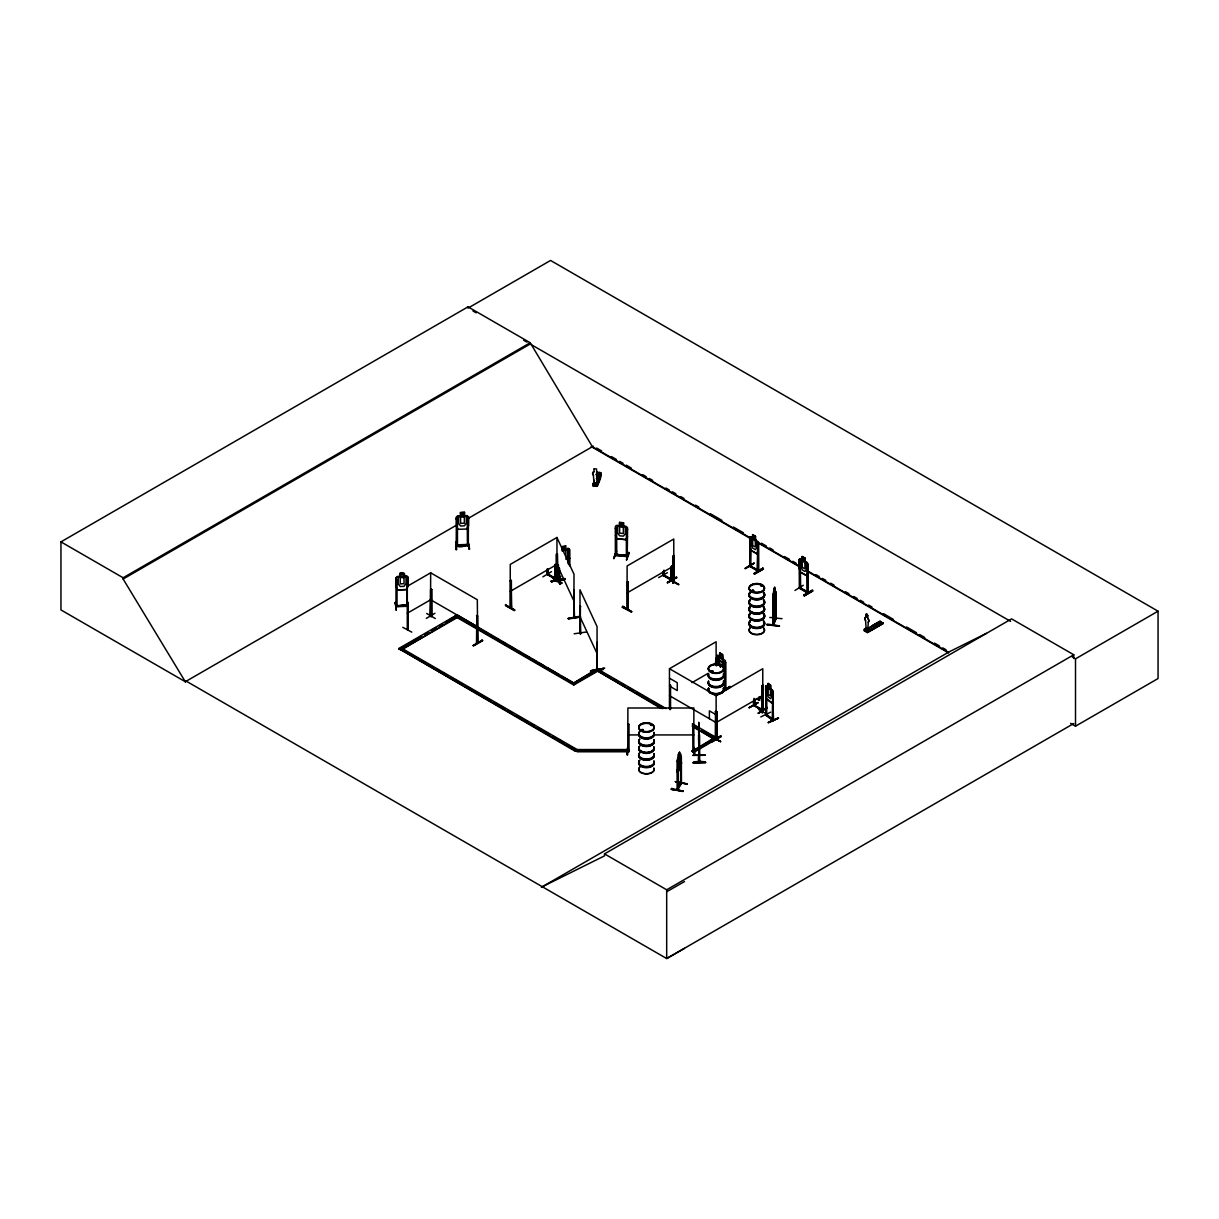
<?xml version="1.0" encoding="UTF-8"?>
<svg xmlns="http://www.w3.org/2000/svg" width="1219" height="1219" viewBox="0 0 1219 1219"><rect width="100%" height="100%" fill="white"/><g stroke="black" fill="none" stroke-linecap="round" stroke-linejoin="round"><path stroke-width="1.5" d="M698.914 740.299L698.914 735.392L698.944 739.415M772.998 625.149L775.604 618.383L775.193 589.006L772.937 596.32L773.166 607.732L775.193 602.354L773.593 593.211L772.831 596.32L773.075 625.301M773.166 624.661L774.583 591.855L773.806 600.19M775.269 619.039L775.193 589.006M773.516 598.346L773.486 625.347L776.122 618.444L776.015 591.505M698.639 732.787L698.792 730.196L698.914 732.924M698.898 726.722L698.807 726.067M699.173 742.325L699.005 744.916L698.822 733.975M692.941 755.262L705.313 755.064M698.792 739.643L698.807 750.752L698.807 742.782M698.716 740.543L698.792 739.354M698.716 742.051L698.67 743.59M698.99 738.501L698.959 739.979L698.914 737.8M698.807 736.596L698.853 735.118L698.99 741.137M867.776 630.573L868.294 622.071A2.758 1.585 60 0 0 867.898 618.307L867.776 618.368A2.758 1.585 60 0 1 868.172 622.147L868.294 622.071M720.734 666.61L720.993 665.772M775.299 602.308C769.402 624.951 778.423 584.404 775.193 602.354M596.685 484.233L597.264 475.532A2.758 2.209 16.8 0 0 596.716 471.936L596.533 468.934L594.156 468.797M598.224 478.031L597.478 477.223M767.208 624.555L767.208 624.082C804.525 629.278 741.685 622.01 779.307 625.972M866.359 631.259L865.551 620.486A2.758 1.585 60 0 1 865.825 617.256L865.978 614.483M865.322 630.832L865.322 628.867L866.755 628.836M867.898 630.497L865.49 629.217M866.16 629.613L866.877 629.141L865.749 629.796M683.006 791.527L671.258 789.257L671.456 788.388L683.219 791.177L671.242 789.303L683.189 791.085M431.755 615.382L430.216 615.29M477.619 641.864C474.877 640.584 480.073 643.312 476.522 642.611L476.812 615.488L477.619 615.945L477.726 642.901L477.315 599.748L430.657 572.808L407.314 586.278L407.314 629.583M477.619 642.779L476.72 642.383L477.574 642.809M547.941 573.981L547.163 573.463L548.352 573.799M548.215 574.652L547.453 574.21L555.27 578.675L555.3 564.367M554.98 578.949L554.995 564.549M555.605 578.385L555.879 579.421L555.788 564.991M715.309 737.556L717.321 737.678L716.025 739.019L720.52 741.502M716.422 737.8L715.797 737.358M716.742 664.949L716.818 655.761L717.732 655.106L725.427 660.713L725.457 689.664L725.046 688.979M725.366 689.619L724.772 687.943M725.671 689.405L725.655 662.496L724.863 662.039L724.467 689.116M753.692 700.331C752.534 707.355 755.917 707.629 754.485 698.99M753.738 704.811L754.454 705.252M761.525 709.199L762.576 709.397M762.622 710.418L753.906 705.496M773.913 589.569L772.861 596.32M663.852 574.896L662.984 574.378L664.02 574.576M664.02 575.566L662.984 575.475L663.471 574.21M670.755 578.903C671.715 577.882 672.477 581.143 671.197 579.711M750.63 565.89L749.639 565.372L750.843 566.545M750.706 536.787L749.7 537.503L750.051 566.195L758.614 571.147L758.614 544.207L757.822 543.75L757.41 570.842L758.005 569.7L758.401 571.376L758.309 542.394L755.445 539.636L756.786 541.617L756.786 547.803L755.353 549.632L752.672 548.093L751.239 544.603L751.239 538.417L752.672 538.143L752.672 534.608L752.672 537.929L750.614 536.848L758.416 542.409L757.258 553.944L750.752 550.074L749.898 546.371M757.563 570.934L758.629 571.101M800.426 587.528L799.329 587.345M807.146 592.8L807.1 565.768L808.197 566.058L808.197 592.998L799.634 588.046L800.533 588.518L800.426 570.553M411.778 632.158L402.803 627.328M594.049 468.949L593.973 471.768A2.758 2.209 16.8 0 0 593.409 475.242L594.003 483.852M594.735 483.806L595.36 482.876L595.344 484.019M551.11 581.478L563.056 579.543M574.149 633.789L586.11 632.036M680.552 783.009L681.436 782.354L680.781 783.345M680.994 783.009L680.552 783.985L680.507 782.842M699.706 761.829C697.649 764.389 698.35 751.971 699.432 755.125M698.868 755.43L699.63 761.784M641.986 730.547L641.712 729.617L641.834 730.471M651.571 724.985L650.717 724.65L651.418 725.32M650.504 724.894L651.327 725.518L651.144 724.635M677.581 759.102L677.139 761.067M711.576 671.456C713.846 669.17 711.454 674.229 711.226 670.846M711.942 671.014L712.734 670.861M719.987 666.641L720.764 666.519M720.673 665.848L720.399 666.823L721.252 666.443M753.357 591.245L752.9 590.27M761.509 586.187L761.022 585.547M761.022 586.034L761.814 585.76M875.943 625.865L874.404 625.347M865.764 629.233L866.435 629.415M505.458 605.614C533.297 620.578 487.189 593.943 514.266 610.597M505.855 605.31L514.723 609.82M622.284 607.153L631.579 611.908L622.284 607.153L622.772 606.331L631.579 611.908M631.518 611.435L622.741 606.331M631.518 611.801L622.65 606.894M593.973 471.768L594.003 471.662A2.758 2.209 16.8 0 0 593.44 475.136L593.44 475.136M594.095 485.848C592.693 487.219 593.12 481.535 593.744 483.943L597.173 484.293L597.493 483.379L597.493 484.552L593.44 484.141L593.44 482.983M596.685 472.043L596.716 471.936A2.758 2.209 16.8 0 1 597.234 475.623M596.563 472.972L601.272 473.429L597.401 486.152L592.739 485.695L594.476 480.256M592.998 485.573L594.141 481.81M593.303 485.772L594.461 482.114M596.533 476.583L597.676 472.82L596.792 476.751M594.826 483.653L595.283 482.846M596.883 486.107L600.159 473.048L596.091 486.031M600.159 473.048L596.609 486.076M600.952 472.911C587.025 505.915 609.85 467.167 596.929 472.865M765.73 694.998L766.385 698.914L772.191 703.287L772.953 700.544M772.191 703.287L773.151 700.575M615.534 526.379L615.565 555.407L615.534 526.379L616.799 525.343L626.094 526.334L627.495 527.659L627.221 556.672L627.358 527.69M616.631 528.269L615.458 528.391L616.631 528.269L616.753 555.209L615.458 555.041M615.504 535.339L616.738 538.783L626.124 539.712L627.495 536.558L626.002 539.667L616.86 538.6M619.511 525.633L619.511 522.311L623.503 522.753L623.503 526.059M623.503 522.753L623.351 526.227L625.347 527.553L625.347 533.739L623.351 536.177L619.618 535.781L617.637 532.901L617.637 526.715L619.618 525.831L619.648 522.433M616.403 551.582L613.553 558.622L616.433 551.125M614.147 558.546L616.509 551.125M615.565 555.376L627.572 556.382M615.565 554.401L616.753 554.234L615.458 554.051M616.753 554.508L627.572 555.407L616.555 554.462M626.353 529.305L627.45 529.427L626.353 529.305L626.368 556.58L626.292 555.544M626.155 556.519L627.419 556.336M626.398 560.009L628.699 552.436L626.566 559.963L629.339 553.045L628.669 552.436M699.66 762.332L699.584 734.813M557.022 580.732L556.154 581.25L556.154 554.31L556.931 553.853L556.367 581.478L556.748 579.802L557.677 580.335M557.235 554.02L557.266 581.478L556.824 580.808L557.738 581.387L557.357 553.776L557.677 581.417M574.012 616.601L574.103 615.839M580.442 632.067L580.305 632.798M579.939 632.036L580.716 633.728L579.97 606.148L580.686 606.712M580.107 633.667L579.97 589.783L597.051 626.581L597.081 669.962L596.761 669.277L597.28 668.21L597.508 669.901L603.435 669.368L598.331 670.176M596.761 669.277L597.462 668.85M724.284 672.248L725.335 669.551M807.892 573.082L806.917 575.947L807.892 573.22M773.943 589.752C775.147 580.107 775.543 601.927 773.806 602.841L773.379 601.333M773.943 590.849L774.446 588.381M774.72 590.773L775.314 589.021M775.634 618.307L773.075 624.326L775.756 618.444M775.939 618.033L775.345 618.109M782.034 618.688L769.814 617.454M773.12 607.732L775.33 602.369M766.233 714.517L765.593 714.09L766.446 715.599L766.705 699.234M766.705 714.41L765.715 714.136M772.389 719.088C780.48 723.72 755.247 707.035 772.297 719.301M772.907 718.951L773.136 720.642L773.059 691.661L772.267 689.847L766.416 685.566L765.623 686.16L766.309 715.538M760.808 716.924L770.682 712.155M406.704 589.447L408.045 586.11M467.06 528.848L468.416 525.587M456.531 517.252L456.546 526.151L457.75 529.305L467.167 529.031L468.538 525.602L468.538 516.704L464.5 515.698L464.5 512.376L460.447 512.544L460.584 515.972L458.573 517.237L458.573 523.423L460.584 525.983L464.363 525.831L466.389 523.103L466.389 516.917L464.363 515.896L464.363 512.498M556.047 579.116L560.009 584.251M559.948 584.328L560.588 583.611L556.778 578.339M865.856 614.559L866.922 614.193M667.418 572.701L658.61 577.577M794.94 590.468L803.275 585.272M426.284 618.383L434.939 613.294M551.491 571.635L542.882 576.846M758.02 702.906L748.954 707.797L757.608 702.753M430.947 589.006L431.008 616.372L430.216 616.372L430.947 589.006L431.755 589.463L431.846 616.448L430.536 615.123L431.541 615.641M430.566 616.067L431.861 616.403L430.856 615.885M547.087 574.499L547.163 569.06M556.184 578.263L555.437 577.776M725.747 688.506L724.467 688.125L725.183 688.628M754.18 705.542L762.408 710.692M394.682 603.024L395.337 602.46L396.251 610.14L395.367 602.46L396.175 610.003M662.892 575.307L671.547 580.305L671.852 565.768M627.602 747.765L627.115 755.003L627.724 747.856M627.709 754.866L627.633 747.354M749.655 566.317L758.172 571.284M757.441 569.928L758.706 570.218L757.73 569.654M757.41 570.842L757.822 543.75M799.222 588.213L799.771 587.101M800.517 587.573L800.533 588.518M807.024 592.754C809.98 593.866 806.277 589.326 807.862 593.226M558.256 580.732L564.747 579.193M559.445 579.772L564.747 578.492M559.292 580.488L559.292 567.917M510.578 580.96L510.563 607.961L511.477 606.452L511.477 607.428L511.37 580.503L510.273 580.793L511.37 580.503M557.19 580.061L556.443 580.503M557.327 581.006L556.519 581.417L557.19 581.036M628.273 608.037C625.652 608.494 629.034 607.595 628.196 609.073L628.196 582.027L627.115 582.316L628.196 582.027M763.155 712.246L761.905 712.536L761.982 685.535L762.774 685.078L763.079 712.307C763.688 708.788 761.235 713.77 763.033 712.277M678.313 754.363L679.653 752.123L679.608 755.628L680.522 753.921L677.474 759.163M679.273 753.205L678.526 755.643L679.273 754.317M677.596 759.178L678.389 754.348M677.932 762.484L677.688 790.049L678.389 757.669M681.345 756.435L681.451 783.406L677.612 790.095M677.444 772.465C686.785 746.47 677.505 780.602 677.002 769.936M675.494 781.745L687.089 783.817M687.12 784.213L675.524 781.79M677.566 788.571L680.964 783.36L677.139 790.019L677.048 761.006M565.784 559.171L567.658 556.062L567.658 549.876L565.784 549.22M408.03 628.577L407.237 628.577L408.06 629.613L408.015 602.597M643.434 730.211L641.285 730.211M650.641 724.833L651.22 725.305M751.986 590.438L751.864 591.505M752.077 590.468L752.336 591.398M711.302 671.654L711.759 670.679M875.851 625.987L874.815 625.027M773.608 624.235L773.775 592.861M772.267 720.048L772.724 692.971L773.516 720.444L773.486 719.5M395.794 606.452L408.015 605.95M397.028 605.355C392.853 608.403 400.792 603.893 407.877 604.929M456.165 545.929C461.94 549.236 470.915 542.287 467.426 545.777L467.258 518.532L468.416 518.73L467.258 518.532M699.676 761.479L699.63 760.793M677.368 789.394L677.642 789.028M629.095 750.614L627.8 750.614M692.636 750.584L694.007 750.569M711.759 736.047L720.581 741.609L715.69 739.369M681.055 783.985L680.385 753.891M467.395 544.436L456.287 544.878L456.196 546.173L456.394 517.222L457.689 515.972L460.462 515.942M457.75 516.079L456.394 517.222M865.962 614.346L867.181 614.376M598.163 477.97L596.746 478.153M511.157 607.214L510.319 607.641M511.325 606.544L510.761 606.91M511.325 607.519L510.715 607.87M557.022 579.756L556.047 580.244L556.595 581.387M627.099 609.15L627.115 565.951L673.772 539.011L673.772 582.316L672.888 582.834L673.863 581.28M628.151 608.068L627.495 608.494M627.145 609.18L628.288 608.921M628.151 609.058L627.389 609.5L627.556 608.418M673.025 582.697L673.025 581.722M672.979 582.773L672.979 555.834L673.772 555.376L673.863 582.271M717.214 738.714L693.794 752.352L692.087 751.361L715.416 737.053M761.905 712.536L762.789 711.957M556.154 580.259L557.251 580.015M574.469 616.509L573.631 616.067L574.286 616.951L574.134 589.966L574.179 616.905M580.427 632.966L580.274 633.712L580.716 633.027M456.287 544.939L468.37 544.71M457.399 545.167L457.399 546.158M456.455 546.203L468.538 545.67M397.044 579.467L395.931 579.513L397.044 579.467L397.028 606.346M406.887 605.02L407.923 606.27L395.962 606.696L396.023 577.745L397.318 576.511L400.213 576.496C397.135 571.543 407.192 571.223 404.007 576.419L406.018 577.44L406.018 583.627L404.007 586.354L400.228 586.522L398.202 583.947L398.202 577.76L400.228 576.572L400.076 573.082M674.077 582.591L673.193 583.002L673.284 556.016L674.077 555.559M753.677 591.23L752.9 591.444M711.165 671.776L712.917 671.639M765.7 686.267L766.553 685.657M875.699 625.911L874.602 626.002M749.792 537.609L750.752 536.924M807.892 593.165L799.329 588.259L799.283 559.353L800.289 558.652L802.346 559.948L802.254 556.458L802.254 559.78M799.374 559.46L800.334 558.79M761.326 698.045L762.286 697.375M759.513 700.3L756.542 698.7L759.422 700.361L759.422 697.055L761.372 698.182L762.286 697.527M626.216 555.254L627.45 555.392M693.794 752.352L693.87 707.995L627.892 707.995L627.755 751.559L629.126 751.3M692.758 724.376L693.885 724.619L692.758 724.376L692.895 751.635C691.584 749.289 695.043 750.538 693.977 751.59L717.122 738.044L692.422 723.781M694.007 751.315L692.636 751.559M879.92 621.553L883.257 623.427L867.41 632.57L883.226 623.442M864.637 630.954L880.697 621.842M864.317 629.309L866.145 628.516L864.317 629.309L864.53 630.878L880.103 621.355L882.495 622.863M867.258 632.311L866.435 631.975L882.465 622.711M430.657 572.808L430.52 616.555L430.566 589.585L431.755 589.463M426.68 613.462L435.274 618.536M669.749 684.91L670.541 685.368L669.749 684.91L669.764 709.367M477.619 615.945L476.522 615.671M547.377 573.235L547.209 574.53L562.066 583.048L553.258 578.035M554.904 578.156L548.047 574.256L555.651 578.355M551.75 581.768C565.586 572.229 561.807 577.943 551.689 581.874M551.735 581.356L560.435 576.313M476.797 641.377L476.522 642.718M482.023 640.478C454.626 656.005 501.314 629.979 473.703 645.826M473.201 645.567L481.962 640.371M678.419 584.297L670.084 579.558M672.979 581.692L674.183 581.493L672.888 581.844M715.324 664.172L716.117 658.138L716.422 665.742M717.046 657.59L717.839 658.031M715.629 664.34L716.422 658.321M725.655 662.496L724.558 662.222M724.147 689.863L729.998 686.51L722.76 690.792M722.821 691.264L730.029 686.998M723.187 691.554L730.44 687.287M715.324 738.623L715.614 711.393L716.422 711.85L716.33 739.186L717.29 737.922M716.117 712.018L717.199 711.744L717.122 738.882L716.894 711.561M717.199 711.744L715.324 711.576M762.469 712.658L762.302 685.718L763.079 685.261M758.096 702.479L749.411 707.569M754.485 706.182L754.79 698.807M758.614 709.549L767.482 714.395M761.723 709.26L754.576 705.527L762.134 709.656M761.951 710.037L761.997 709.016M758.706 713.405C783.954 695.622 740.908 724.817 766.903 707.492M758.203 713.145L766.98 708.01M716.208 738.028L716.757 737.556M712.003 741.472C739.872 726.097 693.763 752.153 720.764 735.91M712.505 741.731L720.703 735.819M186.355 681.223L185.41 681.771L60.95 609.927L60.95 541.876L468.02 306.853L530.204 342.752L592.388 446.703L750.645 538.067M60.95 541.876L123.134 577.776L530.204 342.752M684.484 948.367L666.686 958.545L186.278 681.177L185.318 681.726L123.134 579.04L530.204 344.017L1010.627 621.385M185.318 681.726L455.921 525.496M467.426 518.852L593.348 446.154M407.314 613.218L430.657 599.748L477.315 626.688M573.859 617.53L574.012 574.271L556.931 537.472L510.273 564.412L510.182 607.778M567.323 744.718L577.136 750.386L575.444 751.361L398.765 648.523L457.079 614.848L575.444 684.027L562.294 676.438M398.765 649.361L421.439 636.272M424.684 634.398L427.93 632.524M431.16 630.65L436.021 627.846M439.267 625.987L442.512 624.113M445.743 622.239L457.079 614.848M458.786 615.824L400.457 650.352L457.171 617.606L573.738 685.002L598.773 670.557L598.773 669.703L573.738 684.164L457.079 616.814L457.079 617.652M510.273 591.352L556.931 564.412L574.012 601.211M627.115 592.891L673.772 565.951M670.968 578.918L663.852 575.17L671.41 579.299M667.463 582.286C695.287 566.942 649.209 593.714 676.225 577.273M667.479 582.697L676.286 577.745M750.051 539.255L750.843 539.712M755.445 536.314L755.445 539.636L755.353 536.375L752.672 534.836M749.7 546.386L750.584 550.196L757.334 554.096L758.309 551.369M758.614 544.207L757.517 543.918M745.434 568.755L754.18 563.148L745.434 568.191M750.63 566.18L757.73 569.928L749.959 566.149M754.226 573.296C781.12 557.479 735.819 584.389 763.414 569.014M595.512 670.465L573.738 683.036L597.066 668.728L666.138 708.605M799.283 559.353L799.374 568.283M799.634 561.106L800.426 561.563L799.634 561.106L799.771 588.076M805.028 558.18L805.028 561.487L806.932 562.599M800.243 558.835L806.978 562.508L807.984 564.26L807.831 593.181M799.283 568.252L800.167 572.061L807.008 575.886M807.984 564.26L806.887 562.568M808.197 566.058L807.1 565.768M800.167 572.061L806.932 575.749M669.46 709.184L669.46 668.713L716.117 641.773L716.117 665.559M807.313 591.779L800.213 588.03L808.304 592.023M803.763 595.101L812.555 590.087L803.824 595.177M804.25 595.939L812.982 590.834L804.235 595.878M719.698 656.233L719.698 652.927L722.562 654.573L722.562 657.894M723.812 666.123L722.562 654.573M691.981 682.655L708.071 673.36M398.765 648.523L575.444 750.523L577.136 749.548L629.004 749.548M725.335 669.673L724.452 672.355M669.46 668.713L716.117 695.653L762.774 668.713L762.713 712.018M865.825 614.833L865.947 617.18A2.758 1.585 60 0 0 865.551 620.486L865.551 620.486M867.867 615.565L867.059 614.452M880.103 621.126L864.073 630.619L867.456 632.554M864.545 629.446L866.999 631.792L868.614 629.933L868.842 631.244M866.999 630.863L868.842 630.071M866.816 632.204L883.028 622.818M883.028 623.031L866.999 632.295L867.227 631M762.774 695.653L716.117 722.593L669.46 695.653M761.372 698.182L759.33 696.887L760.763 696.613M692.087 751.361L713.862 738.79M541.373 887.295L949.403 651.723L986.384 633.347M542.333 886.746L604.517 855.86L604.517 853.894L1011.587 618.871L1073.771 654.771L1073.771 658.489M604.517 853.894L666.686 889.794L1073.771 654.771M1072.263 656.965L1075.508 658.839L1158.05 611.191L1158.05 678.541L1075.508 726.189L1070.572 723.339M1073.771 723.522L666.686 958.545L666.686 889.794M666.686 891.759L684.484 881.581M699.157 760.778L699.036 762.332M615.671 554.081L616.585 555.498M627.313 556.641L615.488 555.361M511.066 580.32L511.462 607.382M627.831 608.799L627.892 581.859M751.864 590.529L753.555 590.529M711.576 670.724L711.241 671.547M643.144 730.501L641.803 730.608M768.199 686.785L768.199 683.478L770.667 685.337L770.667 688.644M773.379 720.353L766.035 714.883L765.684 688.095L766.705 688.445M773.151 691.676L772.16 689.893M773.41 693.489L772.389 693.123M768.397 722.181C799.024 709.26 747.887 731.766 778.271 717.915M768.397 722.73L778.286 718.341M559.536 580.762L559.46 568.145M456.622 549.617L455.708 541.922L456.455 549.556M627.556 609.409L627.419 582.499M407.71 629.812L407.71 601.942M699.371 756.13L698.914 728.474M597.919 477.528L597.249 477.406M597.645 478.442L598.072 477.452M569.623 565.723L569.593 549.266L568.283 548.428L565.906 549.083M562.111 549.906L568.283 548.428M562.279 551.171L565.784 550.318M752.519 590.27L751.681 591.352M712.368 671.517L711.53 671.517M641.758 729.556L643.19 730.044M641.941 729.632L641.194 730.333M568.42 551.369C570.568 549.723 566.561 561.212 568.42 563.94M558.302 580.015L564.915 578.72M564.915 579.421L558.302 580.991L558.256 564.58M677.474 789.348L677.977 788.358M802.254 559.993L800.807 560.268L800.807 566.454L802.254 569.943L804.921 571.482L806.369 569.669L806.369 563.483L804.921 561.548L804.921 558.226L802.254 556.687M753.906 704.506L754.576 705.237M669.612 578.842L663.288 575.185L663.288 571.589M670.968 578.644L671.517 580.366L671.547 565.936M457.491 546.173L457.415 518.928L456.287 518.974L457.415 518.928M551.14 581.052L563.071 579.162L558.759 580.427M550.958 581.25L563.071 579.177M551.14 581.631L557.677 580.716M574.134 616.905L574.469 617.591L573.722 590.026M580.244 616.204C543.4 622.574 605.157 613.264 568.465 618.932M596.899 669.841L597.173 642.261L597.173 669.201M591.352 670.42C628.075 664.325 575.292 673.117 594.918 670.694M591.505 671.242L603.253 668.423M591.322 670.877L595.649 670.191M558.592 580.031L559.414 579.482M558.592 581.006L558.424 564.808M628.882 751.59L628.882 750.249L627.831 750.279L627.922 751.59M552.862 578.172L561.654 583.2M669.688 579.711L678.495 584.724M753.007 591.52L751.925 591.352M641.941 730.242L643.068 730.059M547.468 574.271L547.468 568.892M431.389 615.595L430.52 615.565M724.863 688.979L724.863 662.039M753.997 705.542L753.997 698.365M671.12 579.68L671.639 580.366M460.462 512.62L464.5 512.376M457.689 516.048L467.121 515.591M469.071 549.007L468.081 541.419L468.965 549.099M403.992 576.343L406.75 576.115L408.182 577.303L408.045 586.446M397.394 576.694L406.704 576.313M406.887 579.055L408.045 579.254L406.887 579.055L406.933 606.239M397.287 589.95L406.796 589.554L397.287 589.95L396.038 586.705M407.923 605.294L395.87 605.752M699.036 739.72L699.02 735.697L698.914 739.72M699.173 762.484L699.173 733.488C699.401 731.278 697.938 712.886 699.34 728.474M698.959 730.013L698.99 732.314M698.807 726.219L699.142 731.522M699.173 733.518L699.005 731.522M692.941 755.414L705.313 755.262M693.215 762.957L705.588 762.774C706.273 760.778 692.331 761.189 693.215 762.881M629.004 724.36L627.892 724.376L629.004 724.36L629.004 751.773L577.136 751.773L577.136 749.548L402.163 648.523M693.961 747.856L694.739 755.003L693.961 747.293M627.892 751.315L629.004 751.3M692.758 751.315L693.748 751.27M692.758 751.559L693.885 751.559L692.087 750.523M627.892 734.935L639.198 734.935M654.283 734.935L693.87 734.935M577.136 750.934L629.004 750.934M457.369 545.853L457.536 544.893M395.992 605.736L396.099 606.772M762.302 711.667L762.865 710.982M752.9 590.621L752.519 591.093M752.489 591.154L752.931 591.154A7.832 4.51 0 0 0 751.27 591.87M752.717 591.383L751.879 590.682M752.397 591.687L753.875 591.185L753.312 590.331M711.942 670.663L712.765 671.181M596.487 473.795L600.556 474.435L596.487 474.023M596.228 474.648L600.297 475.303L596.228 474.892M597.203 476.08L599.9 476.583L597.203 476.309M596.838 477.223L599.55 477.726L596.838 477.452M596.457 478.518L599.169 479.021L596.457 478.747M593.043 484.263L593.363 485.238L596.792 485.573L597.112 484.674L597.142 485.985M774.614 590.575L774.751 587.268M675.311 781.608L687.272 783.985M626.383 556.55L626.49 555.209M642.55 729.419L643.083 729.587M694.083 747.765L694.16 754.911M762.286 710.692L762.18 709.626M807.542 592.571L807.405 572.778M761.997 710.007L761.525 695.82M669.612 579.284L678.892 584.571M730.44 687.318L729.952 686.48M716.025 739.019L720.581 741.609M482.389 640.737L481.901 639.914M1158.05 611.191L550.561 260.455L468.02 308.117L468.02 306.853M472.942 310.952L476.202 312.841M523.667 340.238L526.943 342.128M802.148 556.519L805.119 558.119M752.58 534.669L755.536 536.269M596.64 448.059L601.592 450.908M611.481 456.622L616.433 459.472M619.724 461.376L623.016 463.281M626.322 465.186L631.259 468.035M642.794 474.694L646.1 476.599M649.392 478.503L652.698 480.408M665.879 488.027L669.17 489.931M672.477 491.836L675.768 493.741M680.72 496.59L684.011 498.495M695.546 505.154L698.853 507.058M710.387 513.717L721.922 520.376M733.457 527.05L743.346 532.749M761.479 543.217L766.431 546.082M769.722 547.986L773.029 549.891M784.564 556.55L789.516 559.399M792.807 561.304L796.098 563.208M815.877 574.621L819.183 576.526M822.475 578.431L825.781 580.335M830.718 583.2L834.009 585.105M845.559 591.764L848.851 593.668M853.803 596.518L857.094 598.422M860.385 600.327L863.692 602.232M868.629 605.081L871.935 606.986M883.47 613.645L893.359 619.359M906.54 626.977L916.429 632.676M919.736 634.581L924.672 637.446M934.562 643.144L939.514 646.009M942.805 647.914L946.112 649.818M755.582 540.916L800.091 566.622M808.334 571.376L948.443 652.272M591.169 446.55L749.319 537.869M759.208 543.567L798.735 566.393M806.978 571.147L948.656 652.957M763.414 569.044L754.668 574.058M744.992 568.435L754.119 563.163M676.652 578.035L676.164 577.181M719.591 652.973L722.471 654.633M716.696 658.961L725.335 663.913M757.121 698.38L758.843 699.371L758.843 698.258M669.505 678.236L677.276 682.716L677.276 690.579L669.505 686.084M715.462 714.349L709.382 710.845L709.382 718.692M597.066 669.566L603.695 673.391M606.986 675.296L610.277 677.185M613.553 679.09L618.49 681.939M621.766 683.829L625.057 685.733M628.349 687.623L633.27 690.472M636.562 692.362L648.066 699.005M651.342 700.91L662.846 707.538M692.422 724.619L698.99 728.413M702.281 730.303L713.785 736.946M662.786 708.635L597.066 670.694L661.14 708.529M692.362 725.701L713.724 738.882L692.362 726.554M476.858 627.099L491.653 635.648M494.929 637.537L498.221 639.442M503.142 642.291L506.434 644.181M509.725 646.085L514.647 648.919M517.938 650.824L521.214 652.714M524.505 654.618L529.442 657.468M532.718 659.357L536.01 661.262M539.301 663.151L544.223 666.001M547.514 667.89L559.003 674.534M402.163 649.361L418.513 658.809M421.789 660.698L425.05 662.587M428.326 664.477L433.233 667.296M436.509 669.185L439.769 671.075M443.046 672.964L447.952 675.798M451.228 677.688L462.671 684.301M465.948 686.19L490.465 700.346M493.741 702.235L505.184 708.848M508.46 710.738L511.736 712.627M516.627 715.446L528.086 722.059M531.347 723.949L534.623 725.838M537.899 727.728L549.342 734.341M552.618 736.23L564.062 742.828M768.092 683.524L770.591 685.383L770.484 688.735L771.718 690.777L771.718 696.963L770.484 698.685L768.183 696.948L766.949 693.367L766.949 687.181L768.183 687.013L768.199 683.478M772.236 703.089L766.553 698.807L765.806 695.043M467.06 515.698L468.416 516.826L468.294 545.746M406.689 576.221L408.045 577.349M800.38 588.427L800.121 561.746M749.792 565.464L750.355 566.82L750.538 539.88M749.792 566.454L749.792 537.457M765.669 715.126L773.059 720.581L772.953 691.706M754.256 573.768L762.926 568.191M753.433 590.91L752.931 590.438A7.695 4.449 0 0 0 751.361 591.108M556.733 578.4L560.511 583.688M556.733 578.781L560.588 584.175M579.97 616.723L597.051 653.521M677.673 766.081L678.313 767.62L680.111 761.768L679.486 752.275M580.244 616.646L568.313 618.536M469.65 549.068L468.081 541.419M457.643 529.351L456.409 526.181M455.936 549.647L455.738 541.922M773.09 605.142L773.349 607.748L772.968 605.127M580.716 632.585L580.716 633.728M698.792 730.196L699.005 735.743M698.655 730.196L698.944 737.312M698.853 743.956L698.944 746.15M698.67 736.185L698.639 735.301L698.7 740.771M698.761 746.15L698.792 747.018L698.746 741.777M1075.508 658.839L1075.508 726.189M880.347 624.357L877.436 622.909M868.614 629.933L868.614 630.878M867.898 615.885L867.776 618.368M865.917 628.379L865.917 629.553M865.46 628.791L865.46 630.756M775.787 592.129L775.756 619.145M766.37 688.598L766.446 715.599M759.422 696.826L759.422 700.361M750.843 548.687L750.63 566.881M725.046 688.004L725.183 689.619M719.698 652.927L719.698 656.462L718.25 656.736L718.25 662.923M717.534 658.214L717.534 665.391M716.924 655.852L716.924 664.69M716.117 695.653L716.208 739.019M715.614 711.393L715.751 738.364M699.005 724.345L698.944 756.13M698.777 726.509L698.639 741.624M680.751 754.485L680.552 783.985M671.059 567.109L670.8 579.939L670.755 567.277M670.541 685.368L670.541 709.458M670.252 685.535L670.252 709.641M664.065 570.263L664.157 575.703M663.761 570.431L663.852 575.871M663.624 574.804L663.578 575.825M662.984 571.772L662.984 575.475M580.381 606.087L580.305 633.789M575.444 750.523L575.444 751.361M573.738 684.164L573.738 685.002M569.471 549.342L569.456 565.494M568.587 551.597L568.587 564.168M565.784 556.519L565.86 545.701L562.111 546.6L562.157 549.982M562.233 546.676L562.279 550.059M556.931 537.472L557.068 581.356M548.26 569.334L548.352 574.774M547.956 569.517L548.047 574.957L547.819 573.89M476.812 615.488L476.812 642.428M460.584 512.727L460.584 516.048M431.45 589.63L431.541 616.631M408.015 579.01L408.015 586.187M396.16 577.776L396.175 586.689M123.134 577.776L123.134 579.04M763.582 600.236A7.832 4.51 0 0 1 756.801 607.016A7.832 4.51 0 0 1 750.02 600.236M763.475 600.708A7.695 4.449 0 0 1 756.801 607.382A7.695 4.449 0 0 1 750.127 600.708M763.49 606.971A7.725 4.449 0 0 1 756.801 613.645A7.725 4.449 0 0 1 750.112 606.971M763.582 592.8A7.832 4.51 0 0 1 756.801 599.58A7.832 4.51 0 0 1 750.02 592.8M763.475 599.458A7.695 4.449 0 0 1 756.801 606.133A7.695 4.449 0 0 1 750.127 599.458M763.49 593.272A7.725 4.449 0 0 1 756.801 599.946A7.725 4.449 0 0 1 750.112 593.272M763.582 599.855A7.832 4.51 0 0 1 756.801 606.635A7.832 4.51 0 0 1 750.02 599.855M763.582 592.419A7.832 4.51 0 0 1 756.801 599.199A7.832 4.51 0 0 1 750.02 592.419M751.27 591.489A7.832 4.51 0 0 1 752.885 590.773M763.475 592.023A7.695 4.449 0 0 1 756.801 598.697A7.695 4.449 0 0 1 750.127 592.023M763.582 621.431A7.832 4.51 0 0 1 756.801 628.196A7.832 4.51 0 0 1 750.02 621.431M763.475 621.888A7.695 4.449 0 0 1 756.801 628.562A7.695 4.449 0 0 1 750.127 621.888M763.46 627.709A7.68 4.434 0 0 1 756.801 634.368A7.68 4.434 0 0 1 750.142 627.709M763.46 607.626A7.68 4.434 0 0 1 756.801 614.285A7.68 4.434 0 0 1 750.142 607.626M763.49 628.09A7.725 4.449 0 0 1 756.801 634.779A7.725 4.449 0 0 1 750.112 628.09M763.505 607.23A7.725 4.465 0 0 1 756.801 613.919A7.725 4.465 0 0 1 750.112 607.23M763.582 613.995A7.832 4.51 0 0 1 756.801 620.776A7.832 4.51 0 0 1 750.02 613.995M763.475 620.654A7.695 4.449 0 0 1 756.801 627.313A7.695 4.449 0 0 1 750.127 620.654M763.475 614.452A7.695 4.449 0 0 1 756.801 621.126A7.695 4.449 0 0 1 750.127 614.452M763.582 621.05A7.832 4.51 0 0 1 756.801 627.815A7.832 4.51 0 0 1 750.02 621.05M763.582 613.614A7.832 4.51 0 0 1 756.801 620.38A7.832 4.51 0 0 1 750.02 613.614M763.49 613.203A7.725 4.449 0 0 1 756.801 619.892A7.725 4.449 0 0 1 750.112 613.203M723.476 687.988A7.695 4.449 0 0 1 716.041 693.596A7.695 4.449 0 0 1 708.589 687.988M723.492 674.762A7.725 4.449 0 0 1 716.041 680.37A7.725 4.449 0 0 1 708.574 674.762M723.476 673.513A7.695 4.449 0 0 1 716.041 679.105A7.695 4.449 0 0 1 708.589 673.513M723.492 682.183A7.725 4.449 0 0 1 716.041 687.806A7.725 4.449 0 0 1 708.574 682.183M723.598 681.741A7.832 4.51 0 0 1 716.041 687.425A7.832 4.51 0 0 1 708.483 681.741M723.598 681.36A7.832 4.51 0 0 1 716.041 687.044A7.832 4.51 0 0 1 708.483 681.36M723.476 680.949A7.695 4.449 0 0 1 716.041 686.541A7.695 4.449 0 0 1 708.589 680.949M723.598 674.305A7.832 4.51 0 0 1 716.041 679.989A7.832 4.51 0 0 1 708.483 674.305M723.598 673.924A7.832 4.51 0 0 1 716.041 679.608A7.832 4.51 0 0 1 708.483 673.924M723.507 688.415A7.725 4.465 0 0 1 716.041 694.038A7.725 4.465 0 0 1 708.574 688.415M723.507 688.171A7.725 4.465 0 0 1 716.041 693.794A7.725 4.465 0 0 1 708.574 688.171M722.699 692.468A7.695 4.449 0 0 1 721.48 693.398M719.88 694.099A7.695 4.449 0 0 1 712.186 694.099M710.586 693.398A7.695 4.449 0 0 1 709.367 692.468M708.589 691.402A7.695 4.449 0 0 1 708.589 689.101M723.476 689.101A7.695 4.449 0 0 1 723.476 691.402M722.73 692.087A7.725 4.465 0 0 1 713.085 693.977A7.725 4.465 0 0 1 708.574 688.705M723.507 688.705A7.725 4.465 0 0 1 723.507 691.005M654.009 740.466A7.832 4.51 0 0 1 645.415 746.119A7.832 4.51 0 0 1 639.67 739.384M653.887 746.729A7.695 4.449 0 0 1 646.436 752.321A7.695 4.449 0 0 1 639 746.729M654.009 733.046A7.832 4.51 0 0 1 645.415 738.684A7.832 4.51 0 0 1 639.67 731.949M654.009 740.085A7.832 4.51 0 0 1 645.415 745.738A7.832 4.51 0 0 1 639.67 739.004M654.009 732.665A7.832 4.51 0 0 1 645.415 738.303A7.832 4.51 0 0 1 639.67 731.568M653.902 733.488A7.725 4.449 0 0 1 646.436 739.095A7.725 4.449 0 0 1 638.985 733.488M653.902 732.238A7.725 4.449 0 0 1 646.436 737.845A7.725 4.449 0 0 1 638.985 732.238M653.902 740.923A7.725 4.449 0 0 1 646.436 746.531A7.725 4.449 0 0 1 638.985 740.923M653.902 739.674A7.725 4.449 0 0 1 646.436 745.281A7.725 4.449 0 0 1 638.985 739.674M654.009 761.662A7.832 4.51 0 0 1 645.415 767.315A7.832 4.51 0 0 1 639.67 760.565M653.856 747.841A7.664 4.434 0 0 1 646.436 753.418A7.664 4.434 0 0 1 639.03 747.841M653.917 768.092A7.725 4.465 0 0 1 645.43 773.669A7.725 4.465 0 0 1 639.746 767.01M654.009 754.226A7.832 4.51 0 0 1 645.415 759.879A7.832 4.51 0 0 1 639.67 753.144M654.009 761.281A7.832 4.51 0 0 1 645.415 766.919A7.832 4.51 0 0 1 639.67 760.184M654.009 753.845A7.832 4.51 0 0 1 645.415 759.498A7.832 4.51 0 0 1 639.67 752.748M653.902 754.668A7.725 4.449 0 0 1 646.436 760.29A7.725 4.449 0 0 1 638.985 754.668M653.902 753.433A7.725 4.449 0 0 1 646.436 759.041A7.725 4.449 0 0 1 638.985 753.433M653.887 762.104A7.695 4.449 0 0 1 646.436 767.711A7.695 4.449 0 0 1 639 762.104M653.902 760.869A7.725 4.449 0 0 1 646.436 766.477A7.725 4.449 0 0 1 638.985 760.869M653.902 768.336A7.725 4.449 0 0 1 645.43 773.913A7.725 4.449 0 0 1 639.762 767.254M594.491 483.273C596.289 482.282 596.548 486.655 594.491 485.238L594.491 483.273M569.593 558.18L568.359 561.852L569.654 558.241M679.486 756.694L678.313 758.782L678.313 764.968L679.486 762.896L679.486 756.694M565.159 546.615L562.904 547.148L562.904 548.26L565.159 547.712L565.159 546.615M463.692 513.153L461.27 513.26L461.27 514.357L463.692 514.266L463.692 513.153M464.363 516.993L460.584 517.146L460.584 523.332L464.363 523.18L464.363 516.993M403.321 573.677L400.899 573.783L400.899 574.896L403.321 574.789L403.321 573.677M404.007 577.516L400.228 577.684L400.228 583.871L404.007 583.703L404.007 577.516M705.572 762.317L693.215 762.53L705.572 762.317M622.68 523.393L620.288 523.134L620.288 524.246L622.68 524.505L622.68 523.393M623.351 527.339L619.618 526.943L619.618 533.13L623.351 533.526L623.351 527.339M804.449 558.5L802.727 557.51L804.449 559.612L804.449 558.5M804.921 562.645L802.254 561.106L802.254 567.292L804.921 568.831L804.921 562.645M754.866 536.65L753.144 535.659L754.866 537.762L754.866 536.65M755.353 540.794L752.672 539.255L752.672 545.442L755.353 546.981L755.353 540.794M881.413 623.732L878.503 622.056L881.413 623.732M878.747 625.286L875.821 623.595L878.747 625.286M877.314 626.109L874.404 624.418L877.314 626.109M875.714 627.023L872.789 625.347L875.714 627.023M721.892 654.969L720.17 653.963L721.892 656.066L721.892 654.969M722.364 659.113L719.698 657.559L719.698 663.745L722.364 665.3L722.364 659.113M770.073 685.672L768.595 684.56L770.073 686.769L770.073 685.672M770.484 689.847L768.183 688.11L768.183 694.297L770.484 696.034L770.484 689.847M752.946 591.87A7.725 4.449 0 0 0 764.526 588.015A7.725 4.449 0 0 0 752.946 584.145A7.725 4.449 0 0 0 752.946 591.87A7.68 4.434 0 0 0 764.481 588.03A7.68 4.434 0 0 0 752.961 584.175A7.68 4.434 0 0 0 752.961 591.87M756.801 613.157A7.664 4.434 0 0 0 763.444 606.513A7.68 4.434 0 0 1 756.801 613.187A7.68 4.434 0 0 1 750.142 606.529A7.664 4.434 0 0 0 756.801 613.157M752.961 592.51A7.68 4.434 0 0 0 764.481 588.67A7.68 4.434 0 0 0 752.961 584.815A7.68 4.434 0 0 0 752.961 592.51M712.201 672.279A7.68 4.434 0 0 0 723.72 668.439A7.68 4.434 0 0 0 712.201 664.599A7.68 4.434 0 0 0 712.201 672.279M712.201 672.888A7.68 4.434 0 0 0 723.72 669.048A7.68 4.434 0 0 0 712.201 665.208A7.68 4.434 0 0 0 712.201 672.888M710.57 671.821A7.725 4.465 0 0 0 723.507 669.825A7.725 4.465 0 0 0 714.029 664.355A7.725 4.465 0 0 0 710.57 671.821M642.581 731.019A7.725 4.449 0 0 0 654.161 727.149A7.725 4.449 0 0 0 642.581 723.294A7.725 4.449 0 0 0 642.581 731.019M642.611 731.629A7.664 4.434 0 0 0 654.115 727.789A7.664 4.434 0 0 0 642.611 723.964A7.664 4.434 0 0 0 642.611 731.629M645.43 752.732A7.725 4.465 0 0 0 653.917 747.14A7.725 4.449 0 0 1 645.43 752.732A7.725 4.449 0 0 1 639.762 746.089A7.725 4.465 0 0 0 645.43 752.732M640.981 730.577A7.725 4.465 0 0 0 653.917 728.581A7.725 4.465 0 0 0 644.44 723.111A7.725 4.465 0 0 0 640.981 730.577"/></g></svg>
